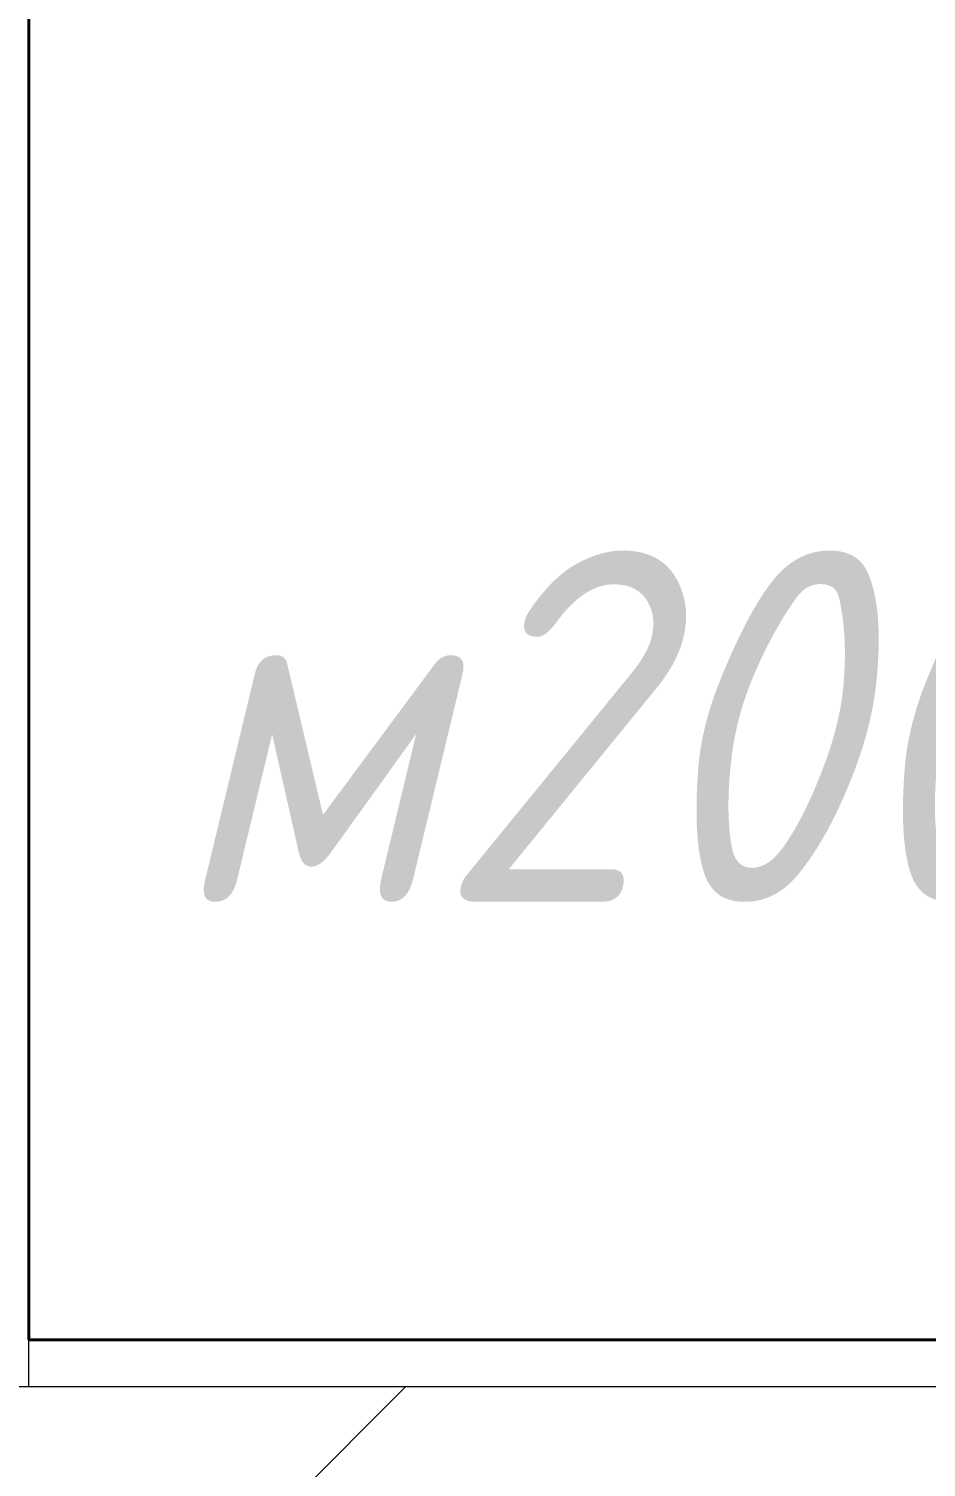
# Model space of a CAD drawing. Header units: millimetres. Extents: x -32954 to 151739, y -65671 to 56243.
# Drawn here: x -26200 to -25816, y -62283 to -61668 of the extents above; entities that cross this region are included whole.
import ezdxf

# ---------------------------------------------------------------- set-up
doc = ezdxf.new("R2010")
doc.units = ezdxf.units.MM
for name, color, linetype, lineweight in [('I-FURN-IDEN', 7, 'Continuous', 9), ('Стены разрез', 7, 'Continuous', 40), ('Стены штриховка', 7, 'Continuous', 18)]:
    doc.layers.add(name, color=color, linetype=linetype, lineweight=lineweight)
doc.styles.add('GOST Common_I', font='GOST_Common Italic.ttf', dxfattribs={"width": 0.9, "height": 150})

msp = doc.modelspace()

# ---------------------------------------------------------------- hatches: boundary and pattern name
at = {"layer": 'Стены разрез', "lineweight": 9}
h = msp.add_hatch(dxfattribs=at)
h.set_pattern_fill('FP_2', color=256, style=0, pattern_type=2)
h.set_pattern_definition([(45, (-1e-11, -50353.1), (-314.309, 314.309), []), (45, (314.3, -50353.1), (-314.309, 314.309), [555.625, -111.125, 3.353, -107.772])])
h.paths.add_polyline_path([(-20739.99, -62448.12), (-20739.99, -62248.12), (-23679.99, -62248.12), (-23679.99, -62448.12), (-21145.69, -62448.12)])
h.paths.add_polyline_path([(-19379.99, -62448.12), (-18797.5, -62448.12), (-18797.5, -62248.12), (-19379.99, -62248.12)])
h.paths.add_polyline_path([(-25039.99, -62448.12), (-25039.99, -62248.12), (-27959.99, -62248.12), (-27959.99, -62448.12), (-25652.51, -62448.12)])
h.paths.add_polyline_path([(-29408.19, -62448.12), (-29319.99, -62448.12), (-29319.99, -62248.12), (-30070, -62248.12), (-30070, -62448.12), (-29783.76, -62448.12)])

# ---------------------------------------------------------------- linework, layer by layer
at = {"layer": 'Стены разрез'}
for p, q in [((-26200, -62228.12), (-26200, -57685.62)), ((-25039.99, -62228.12), (-26200, -62228.12))]:
    msp.add_line(p, q, dxfattribs=at)
at = {"layer": 'Стены штриховка'}
for p, q in [((-26200, -62248.12), (-26200, -62228.12)), ((-27959.99, -62248.12), (-25039.99, -62248.12))]:
    msp.add_line(p, q, dxfattribs=at)

# ---------------------------------------------------------------- texts
at = {"layer": 'I-FURN-IDEN', "char_height": 150, "attachment_point": 1, "style": 'GOST Common_I'}
for s, insert, width in [('200', (-26026.21, -61891.06), 367.9746), ('\\fGOST Common|b0|i1|c204|p34|;\\W.9;м', (-26139.31, -61891.06), 137.0886)]:
    msp.add_mtext(s, dxfattribs=dict(at, insert=insert, width=width))

doc.saveas('drawing.dxf')
